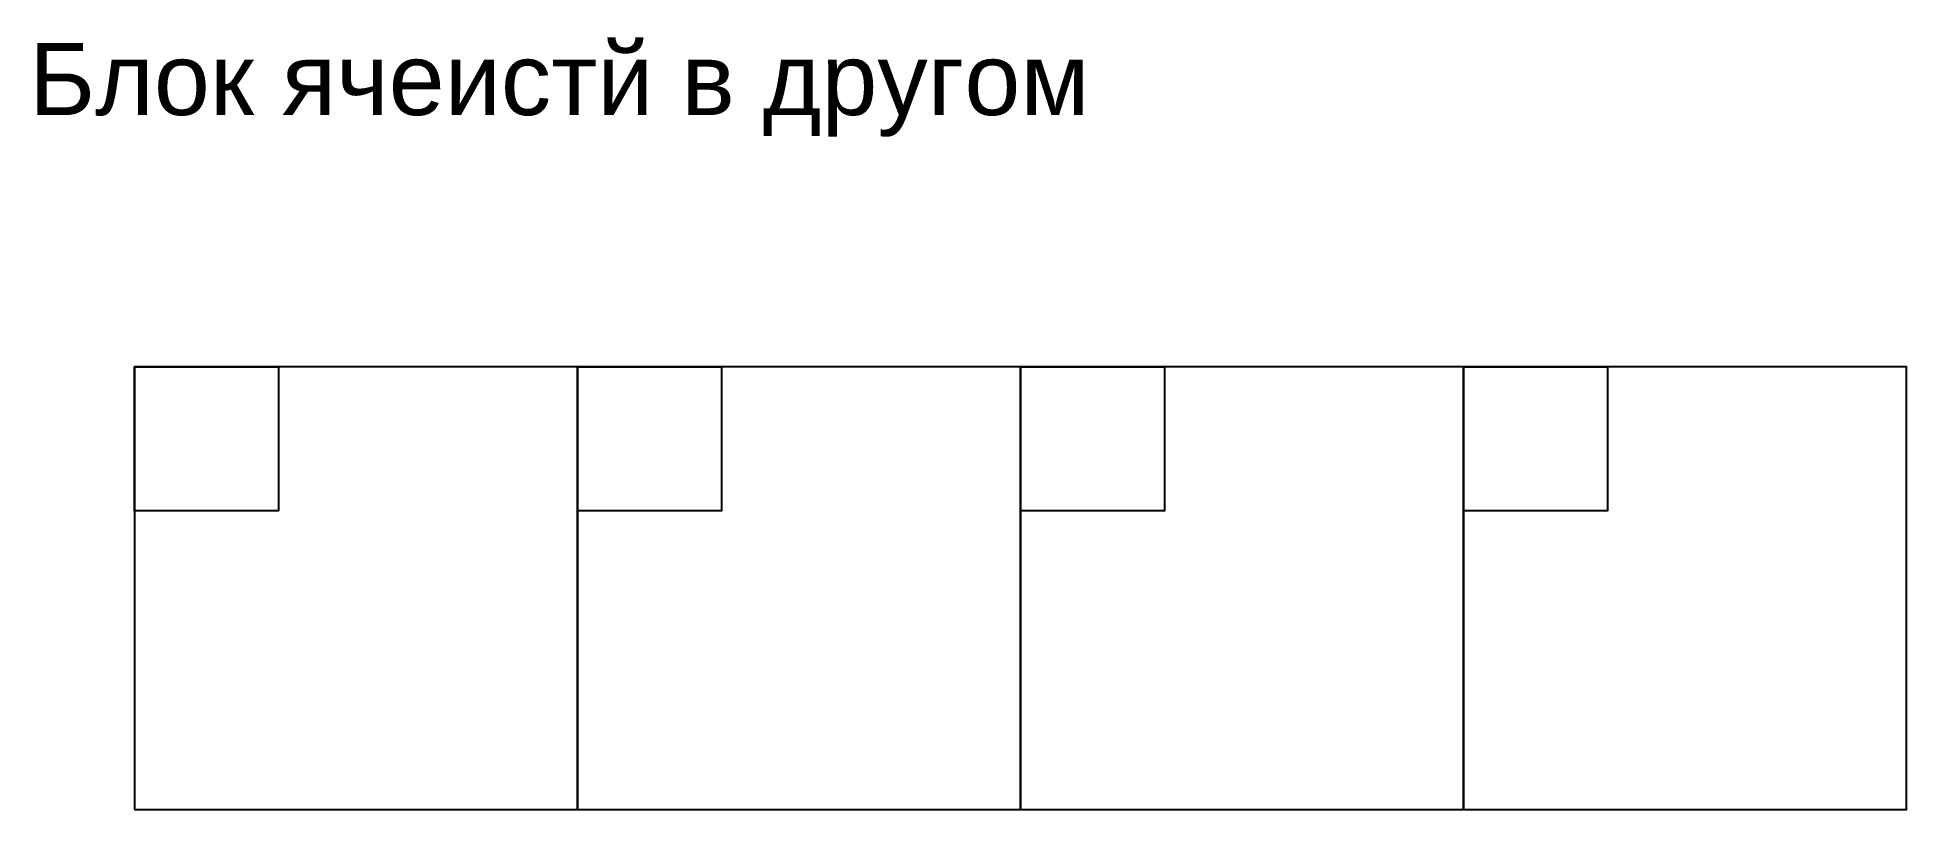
# Paper-space layout '6.4блк4в' of a CAD drawing. Header units: millimetres. Extents: x -239 to 1617, y 0 to 767.
import ezdxf

# ---------------------------------------------------------------- set-up
doc = ezdxf.new("R2010")
doc.units = ezdxf.units.MM
doc.styles.get("Standard").update_dxf_attribs({"font": 'arial.ttf'})

# ---------------------------------------------------------------- blocks, each defined once
blk = doc.blocks.new('*U2181')
at = {"color": 4}
blk.add_lwpolyline([(-220, -220), (220, -220), (220, 220), (-220, 220)], close=True, dxfattribs=at)
at = {"color": 3}
blk.add_lwpolyline([(-220, 220), (-77, 220), (-77, 77), (-220, 77)], close=True, dxfattribs=at)
blk = doc.blocks.new('*U2182')
at = {"color": 0, "linetype": 'ByBlock', "lineweight": -2, "transparency": 16777216}
for p in [(0, 0), (440, 0), (880, 0), (1320, 0)]:
    blk.add_blockref('*U2181', p, dxfattribs=at)

psp = doc.layouts.new('6.4блк4в')

# ---------------------------------------------------------------- block references
psp.add_blockref('*U2182', (77, 220))

# ---------------------------------------------------------------- texts
at = {"ltscale": 0.5, "insert": (-247.5, 761.6), "char_height": 71.526, "attachment_point": 1}
psp.add_mtext_dynamic_manual_height_columns('Блок ячеистй в другом ', width=2428.304, gutter_width=357.6, heights=[0], dxfattribs=at)

doc.saveas('drawing.dxf')
